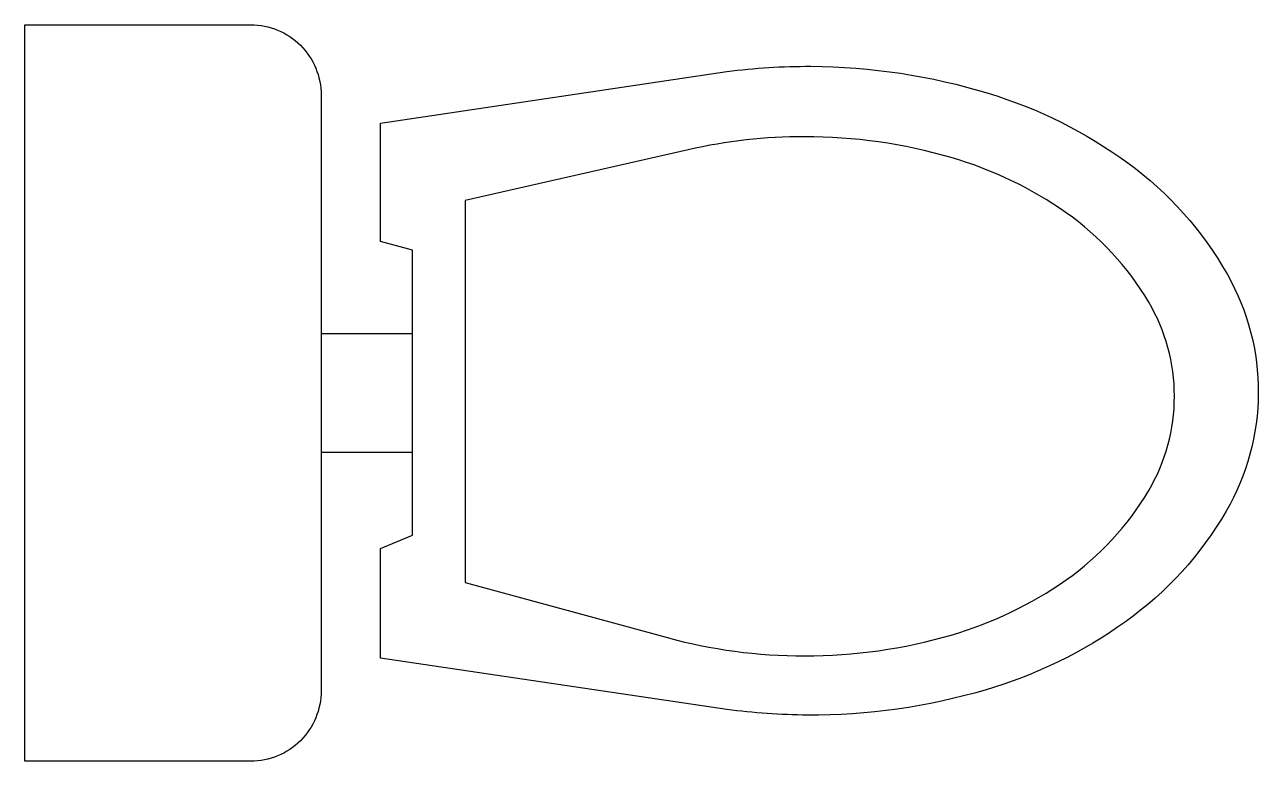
# Model space of a CAD drawing. Extents: x 0 to 700, y -209 to 209.
import ezdxf

# ---------------------------------------------------------------- set-up
doc = ezdxf.new("R2010")
doc.units = 0
doc.header["$LTSCALE"] = 100
doc.header["$MEASUREMENT"] = 0
doc.layers.get('0').update_dxf_attribs({"linetype": 'CONTINUOUS'})

msp = doc.modelspace()

# ---------------------------------------------------------------- linework, layer by layer
for p, q in [((168.21, 33.7), (220.04, 33.7)), ((168.21, -33.48), (220.04, -33.48))]:
    msp.add_line(p, q)
for points in [[(0, 209), (128.21, 209, -0.414214), (168.21, 169), (168.21, -169, -0.414214), (128.21, -209), (0, -209)], [(398.43, -179.54), (201.9, -150.42), (201.9, -88.22), (220.04, -80.75), (220.04, 80.98), (201.9, 85.96), (201.9, 153.14), (398.43, 182.37, -0.03396), (446.06, 185.37, -0.072794), (546.79, 170.1, -0.083894), (626.01, 130.54, -0.106547), (682.46, 67.19, -0.130929), (700, 0, -0.130929), (681.78, -67.01, -0.106547), (624.68, -129.77, -0.083894), (545.06, -168.53, -0.072794), (444.18, -182.77, -0.032634), (398.43, -179.54)], [(363.96, -138.64, 0.066815), (442.53, -149.19, 0.070855), (525.72, -137.34, 0.082454), (590.93, -106.04, 0.106819), (637.81, -55.31, 0.134073), (652.4, -1.87, 0.134073), (637.81, 51.56, 0.106819), (590.93, 102.29, 0.082454), (525.72, 133.59, 0.070855), (442.53, 145.44, 0.055893), (376.54, 138.04), (250.03, 109.3), (250.03, -107.5)]]:
    msp.add_lwpolyline(points, format="xyb", close=True)

doc.saveas('drawing.dxf')
